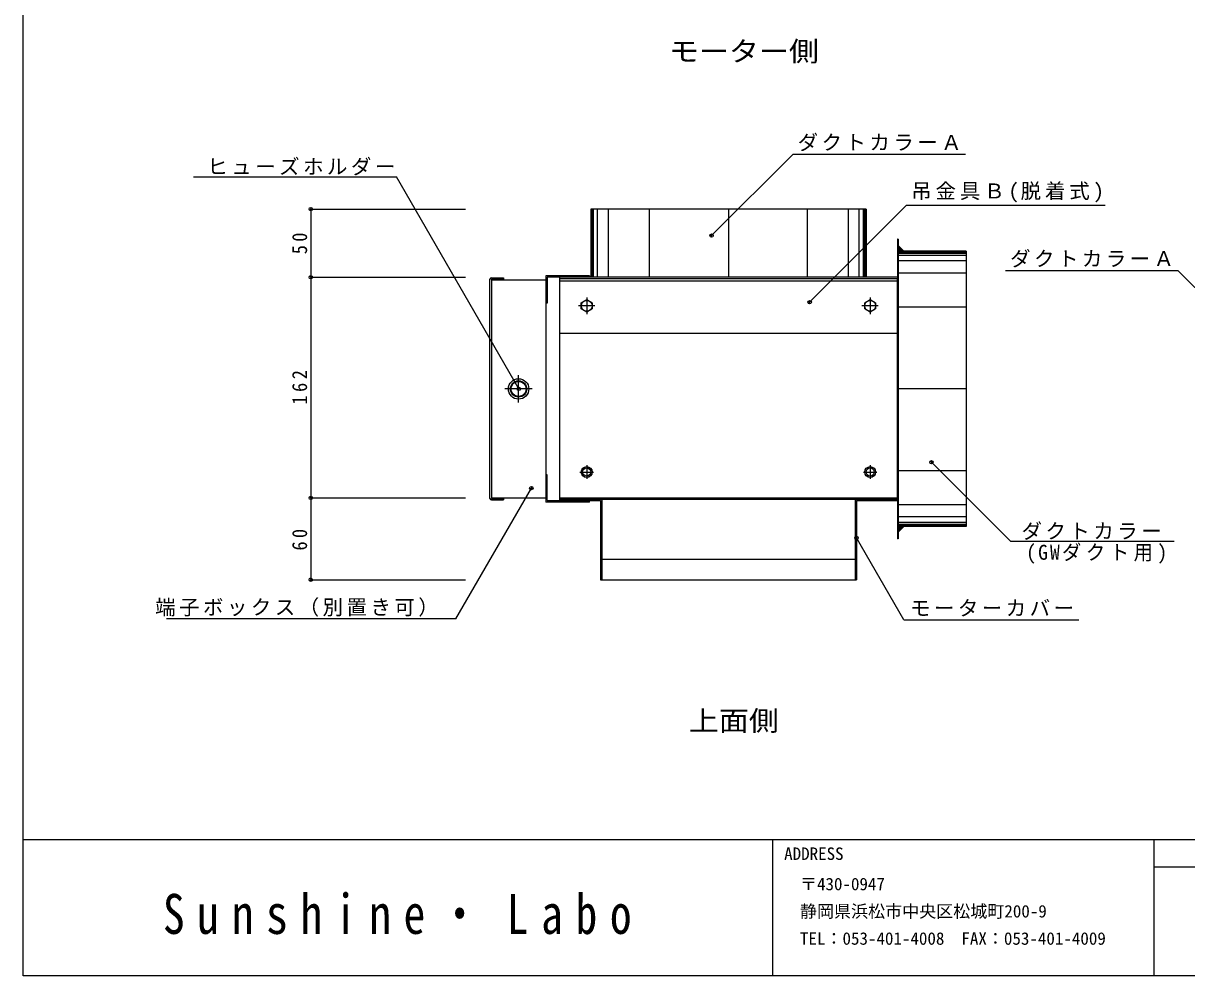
# Model space of a CAD drawing. Units: millimetres at full size, sheet at 1:5. Extents: x -2172 to 1948, y -701 to 704.
# Drawn here: x -2172 to -1318, y -701 to -2 of the extents above; entities that cross this region are included whole.
import ezdxf
from ezdxf.enums import TextEntityAlignment as Align

# ---------------------------------------------------------------- set-up
doc = ezdxf.new("R2010")
doc.units = ezdxf.units.MM
doc.header["$LTSCALE"] = 5
doc.header["$PDMODE"] = 32
doc.header["$PDSIZE"] = 2.5
doc.linetypes.add('CHAIN1', pattern=[8, 5, -1, 1, -1])
doc.layers.add('0-0', color=4, linetype='Continuous')
doc.layers.add('F-0', color=2, linetype='Continuous')
doc.styles.add('ＭＳ ゴシック', font='')
doc.styles.add('ＭＳ 明朝', font='')
doc.styles.get('ＭＳ ゴシック').set_extended_font_data('MS Gothic')
doc.styles.get('ＭＳ 明朝').set_extended_font_data('MS Mincho')

msp = doc.modelspace()

# ---------------------------------------------------------------- linework, layer by layer
at = {"layer": '0-0'}
for p, q in [((-2047.281, -114.496), (-1898.299, -114.496)), ((-1808.383, -270.235), (-1898.299, -114.496)), ((-1594.989, -206.637), (-1523.822, -135.47)), ((-1523.822, -135.47), (-1378.202, -135.47)), ((-1961.141, -138.248), (-1961.141, -188.248)), ((-1961.141, -138.248), (-1847.427, -138.248)), ((-1755.074, -188.248), (-1755.074, -138.248)), ((-1754.574, -188.248), (-1754.574, -138.248)), ((-1753.574, -188.248), (-1753.574, -138.248)), ((-1750.574, -188.248), (-1750.574, -138.248)), ((-1742.574, -188.248), (-1742.574, -138.248)), ((-1712.574, -188.248), (-1712.574, -138.248)), ((-1654.572, -138.248), (-1654.572, -188.248)), ((-1596.57, -188.248), (-1596.57, -138.248)), ((-1566.57, -188.248), (-1566.57, -138.248)), ((-1558.57, -188.248), (-1558.57, -138.248)), ((-1555.57, -188.248), (-1555.57, -138.248)), ((-1554.57, -188.248), (-1554.57, -138.248)), ((-1554.07, -188.248), (-1554.07, -138.248)), ((-1525.836, -169.248), (-1530.072, -165.011)), ((-1480.072, -169.348), (-1530.072, -169.348)), ((-1480.072, -169.448), (-1530.072, -169.448)), ((-1480.072, -169.748), (-1530.072, -169.748)), ((-1480.072, -170.748), (-1530.072, -170.748)), ((-1480.072, -172.248), (-1530.072, -172.248)), ((-1480.072, -176.248), (-1530.072, -176.248)), ((-1480.072, -185.248), (-1530.072, -185.248)), ((-1451.225, -183.234), (-1324.801, -183.234)), ((-1324.801, -183.234), (-1283.721, -224.313)), ((-1961.141, -188.248), (-1847.427, -188.248)), ((-1961.141, -188.248), (-1961.141, -350.248)), ((-1762.572, -206.938), (-1758.572, -204.629)), ((-1758.572, -204.629), (-1754.572, -206.938)), ((-1554.572, -206.938), (-1550.572, -204.629)), ((-1550.572, -204.629), (-1546.572, -206.938)), ((-1754.572, -211.557), (-1758.572, -213.866)), ((-1754.572, -206.938), (-1754.572, -211.557)), ((-1546.572, -211.557), (-1550.572, -213.866)), ((-1546.572, -206.938), (-1546.572, -211.557)), ((-1480.072, -210.248), (-1530.072, -210.248)), ((-1480.072, -270.248), (-1530.072, -270.248)), ((-1505.584, -324.062), (-1447.412, -382.234)), ((-1480.072, -330.248), (-1530.072, -330.248)), ((-1854.686, -439.071), (-1799.225, -343.01)), ((-1961.141, -350.248), (-1847.427, -350.248)), ((-1961.141, -350.248), (-1961.141, -410.248)), ((-1480.072, -355.248), (-1530.072, -355.248)), ((-1480.072, -364.248), (-1530.072, -364.248)), ((-1480.072, -368.248), (-1530.072, -368.248)), ((-1480.072, -369.748), (-1530.072, -369.748)), ((-1480.072, -370.748), (-1530.072, -370.748)), ((-1480.072, -371.048), (-1530.072, -371.048)), ((-1480.072, -371.148), (-1530.072, -371.148)), ((-1525.836, -371.248), (-1530.072, -375.484)), ((-1525.908, -439.66), (-1560.572, -379.621)), ((-1327.548, -382.234), (-1447.412, -382.234)), ((-1961.141, -410.248), (-1847.427, -410.248)), ((-1854.686, -439.071), (-2066.973, -439.071)), ((-1525.908, -439.66), (-1397.492, -439.66))]:
    msp.add_line(p, q, dxfattribs=at)
at = {"layer": '0-0', "color": 7}
for p, q in [((-1553.572, -138.248), (-1553.572, -188.248)), ((-1530.072, -160.248), (-1530.572, -160.248)), ((-1530.572, -160.248), (-1530.572, -380.248)), ((-1480.072, -169.248), (-1530.072, -169.248)), ((-1480.072, -169.248), (-1530.072, -169.248)), ((-1756.572, -187.248), (-1788.572, -187.248)), ((-1788.572, -187.248), (-1788.572, -353.248)), ((-1756.572, -187.248), (-1756.572, -188.248)), ((-1829.572, -350.748), (-1829.572, -189.748)), ((-1828.572, -188.748), (-1819.572, -188.748)), ((-1828.572, -189.748), (-1819.572, -189.748)), ((-1828.572, -190.248), (-1788.572, -190.248)), ((-1819.572, -188.748), (-1819.572, -189.748)), ((-1787.572, -188.248), (-1787.572, -207.248)), ((-1530.572, -188.248), (-1787.572, -188.248)), ((-1778.572, -188.248), (-1778.572, -189.248)), ((-1778.572, -189.248), (-1530.572, -189.248)), ((-1778.572, -189.248), (-1778.572, -352.248)), ((-1778.572, -190.848), (-1530.572, -190.848)), ((-1530.572, -188.248), (-1530.572, -189.248)), ((-1530.572, -229.248), (-1530.572, -189.248)), ((-1787.572, -207.248), (-1788.572, -207.248)), ((-1778.572, -229.248), (-1530.572, -229.248)), ((-1530.572, -352.248), (-1530.572, -229.248)), ((-1787.572, -333.248), (-1788.572, -333.248)), ((-1787.572, -352.248), (-1787.572, -333.248)), ((-1480.072, -347.748), (-1480.072, -348.248)), ((-1828.572, -350.248), (-1788.572, -350.248)), ((-1828.572, -351.748), (-1819.572, -351.748)), ((-1756.572, -353.248), (-1788.572, -353.248)), ((-1787.572, -352.248), (-1748.572, -352.248)), ((-1778.572, -350.248), (-1530.572, -350.248)), ((-1756.572, -353.248), (-1756.572, -352.248)), ((-1748.572, -352.248), (-1748.572, -410.248)), ((-1747.572, -351.248), (-1747.572, -410.248)), ((-1561.572, -351.248), (-1561.572, -410.248)), ((-1560.572, -352.248), (-1530.572, -352.248)), ((-1560.572, -352.248), (-1560.572, -410.248)), ((-1747.572, -395.248), (-1561.572, -395.248)), ((-1748.572, -410.248), (-1560.572, -410.248))]:
    msp.add_line(p, q, dxfattribs=at)
at = {"layer": '0-0', "linetype": 'CHAIN1'}
for p, q in [((-1758.572, -203.248), (-1758.572, -215.248)), ((-1550.572, -203.248), (-1550.572, -215.248)), ((-1752.572, -209.248), (-1764.572, -209.248)), ((-1544.572, -209.248), (-1556.572, -209.248)), ((-1808.572, -280.248), (-1808.572, -260.248)), ((-1798.572, -270.248), (-1818.572, -270.248)), ((-1763.572, -331.248), (-1753.572, -331.248)), ((-1758.572, -326.248), (-1758.572, -336.248)), ((-1555.572, -331.248), (-1545.572, -331.248)), ((-1550.572, -326.248), (-1550.572, -336.248))]:
    msp.add_line(p, q, dxfattribs=at)
at = {"layer": '0-0'}
for points in [[(-1666.958, -157.707), (-1607.134, -97.883), (-1480.71, -97.883)], [(-1758.572, -213.866), (-1762.572, -211.557), (-1762.572, -206.938)], [(-1550.572, -213.866), (-1554.572, -211.557), (-1554.572, -206.938)]]:
    msp.add_lwpolyline(points, dxfattribs=at)
at = {"layer": '0-0', "color": 7}
for points in [[(-1553.572, -138.248), (-1755.572, -138.248), (-1755.572, -188.248)], [(-1530.072, -160.248), (-1530.072, -380.248), (-1530.572, -380.248)], [(-1480.072, -169.248), (-1480.072, -371.248), (-1530.072, -371.248)], [(-1828.572, -189.748), (-1828.572, -350.748), (-1819.572, -350.748), (-1819.572, -351.748)], [(-1778.572, -351.248), (-1746.131, -351.248), (-1530.572, -351.248)]]:
    msp.add_lwpolyline(points, dxfattribs=at)
at = {"layer": '0-0'}
for centre in [(-1758.572, -209.248), (-1550.572, -209.248)]:
    msp.add_circle(centre, 4, dxfattribs=at)
at = {"layer": '0-0', "color": 7}
for centre, radius in [((-1808.572, -270.248), 7.5), ((-1808.572, -270.248), 6), ((-1808.572, -270.248), 5.5), ((-1758.572, -331.248), 4), ((-1758.572, -331.248), 3), ((-1550.572, -331.248), 4), ((-1550.572, -331.248), 3)]:
    msp.add_circle(centre, radius, dxfattribs=at)
for centre, start, end in [((-1828.572, -189.748), 90, 180), ((-1828.572, -350.748), 180, 270)]:
    msp.add_arc(centre, 1, start, end, dxfattribs=at)
at = {"layer": '0-0', "color": 5}
for p in [(-1961.141, -138.248), (-1666.958, -157.707), (-1961.141, -188.248), (-1594.989, -206.637), (-1808.383, -270.235), (-1505.584, -324.062), (-1961.141, -350.248), (-1799.225, -343.01), (-1560.572, -379.621), (-1560.572, -379.621), (-1961.141, -410.248)]:
    msp.add_point(p, dxfattribs=at)
at = {"layer": '0-0', "color": 254}
for points in [[(-1525.836, -169.248), (-1530.072, -169.248), (-1530.072, -165.011)], [(-1525.836, -371.248), (-1530.072, -371.248), (-1530.072, -375.484)]]:
    msp.add_solid(points, dxfattribs=at)
at = {"layer": 'F-0', "color": 5}
for p, q in [((-2172.089, -600.963), (-152.089, -600.963)), ((-152.089, -700.963), (-2172.089, -700.963))]:
    msp.add_line(p, q, dxfattribs=at)
at = {"layer": 'F-0'}
for p, q in [((-1622.089, -700.963), (-1622.089, -600.963)), ((-1342.089, -700.963), (-1342.089, -600.963)), ((-1342.089, -620.963), (-1127.089, -620.963))]:
    msp.add_line(p, q, dxfattribs=at)
at = {"layer": 'F-0', "color": 5}
msp.add_lwpolyline([(-2172.089, -700.963), (-2172.089, 704.037), (-152.089, 704.037)], dxfattribs=at)

# ---------------------------------------------------------------- texts
at = {"layer": '0-0', "color": 7, "style": 'ＭＳ ゴシック', "width": 1.1}
for s, p in [('モーター側', (-1698.172, -34.16)), ('上面側', (-1683.592, -525.512))]:
    msp.add_text(s, height=14.66, dxfattribs=at).set_placement(p, align=Align.BOTTOM_LEFT)
at = {"layer": '0-0', "color": 7, "char_height": 11, "attachment_point": 7, "style": 'ＭＳ ゴシック'}
for s, insert in [('\\T1.17;ダクトカラーＡ', (-1603.766, -95.793)), ('\\T1.17;ヒューズホルダー', (-2036.956, -113.554)), ('\\T1.19;吊金具Ｂ(脱着式)', (-1520.454, -133.38)), ('\\T1.17;ダクトカラーＡ', (-1447.857, -181.143)), ('\\T1.17;ダクトカラー', (-1439.459, -381.1)), ('\\T1.23;\\W0.95;(GWダクト用)', (-1436.064, -398.589)), ('\\T1.17;端子ボックス（別置き可）', (-2075.291, -437.401)), ('\\T1.17;モーターカバー', (-1521.311, -437.273))]:
    msp.add_mtext(s, dxfattribs=dict(at, insert=insert))
at = {"layer": '0-0', "color": 7, "char_height": 11, "attachment_point": 7, "rotation": 90, "style": 'ＭＳ ゴシック'}
for s, insert in [('\\T1.36;\\W0.9;50', (-1963.641, -171.373)), ('\\T1.38;\\W0.9;162', (-1963.641, -281.748)), ('\\T1.36;\\W0.9;60', (-1963.641, -388.873))]:
    msp.add_mtext(s, dxfattribs=dict(at, insert=insert))
at = {"layer": 'F-0', "color": 4, "style": 'ＭＳ ゴシック'}
for s, p in [('ADDRESS', (-1613.7, -618.72)), ('〒430-0947', (-1602.089, -640.963)), ('静岡県浜松市中央区松城町200-9', (-1602.089, -660.963)), ('TEL：053-401-4008  FAX：053-401-4009', (-1602.089, -680.963))]:
    msp.add_text(s, height=9.164, dxfattribs=at).set_placement(p, align=Align.BOTTOM_LEFT)
at = {"layer": 'F-0', "insert": (-2069.574, -670.803), "char_height": 29.33, "attachment_point": 7, "style": 'ＭＳ 明朝'}
msp.add_mtext('\\T1.58;\\W0.8;Sunshine・Labo', dxfattribs=at)

doc.saveas('drawing.dxf')
